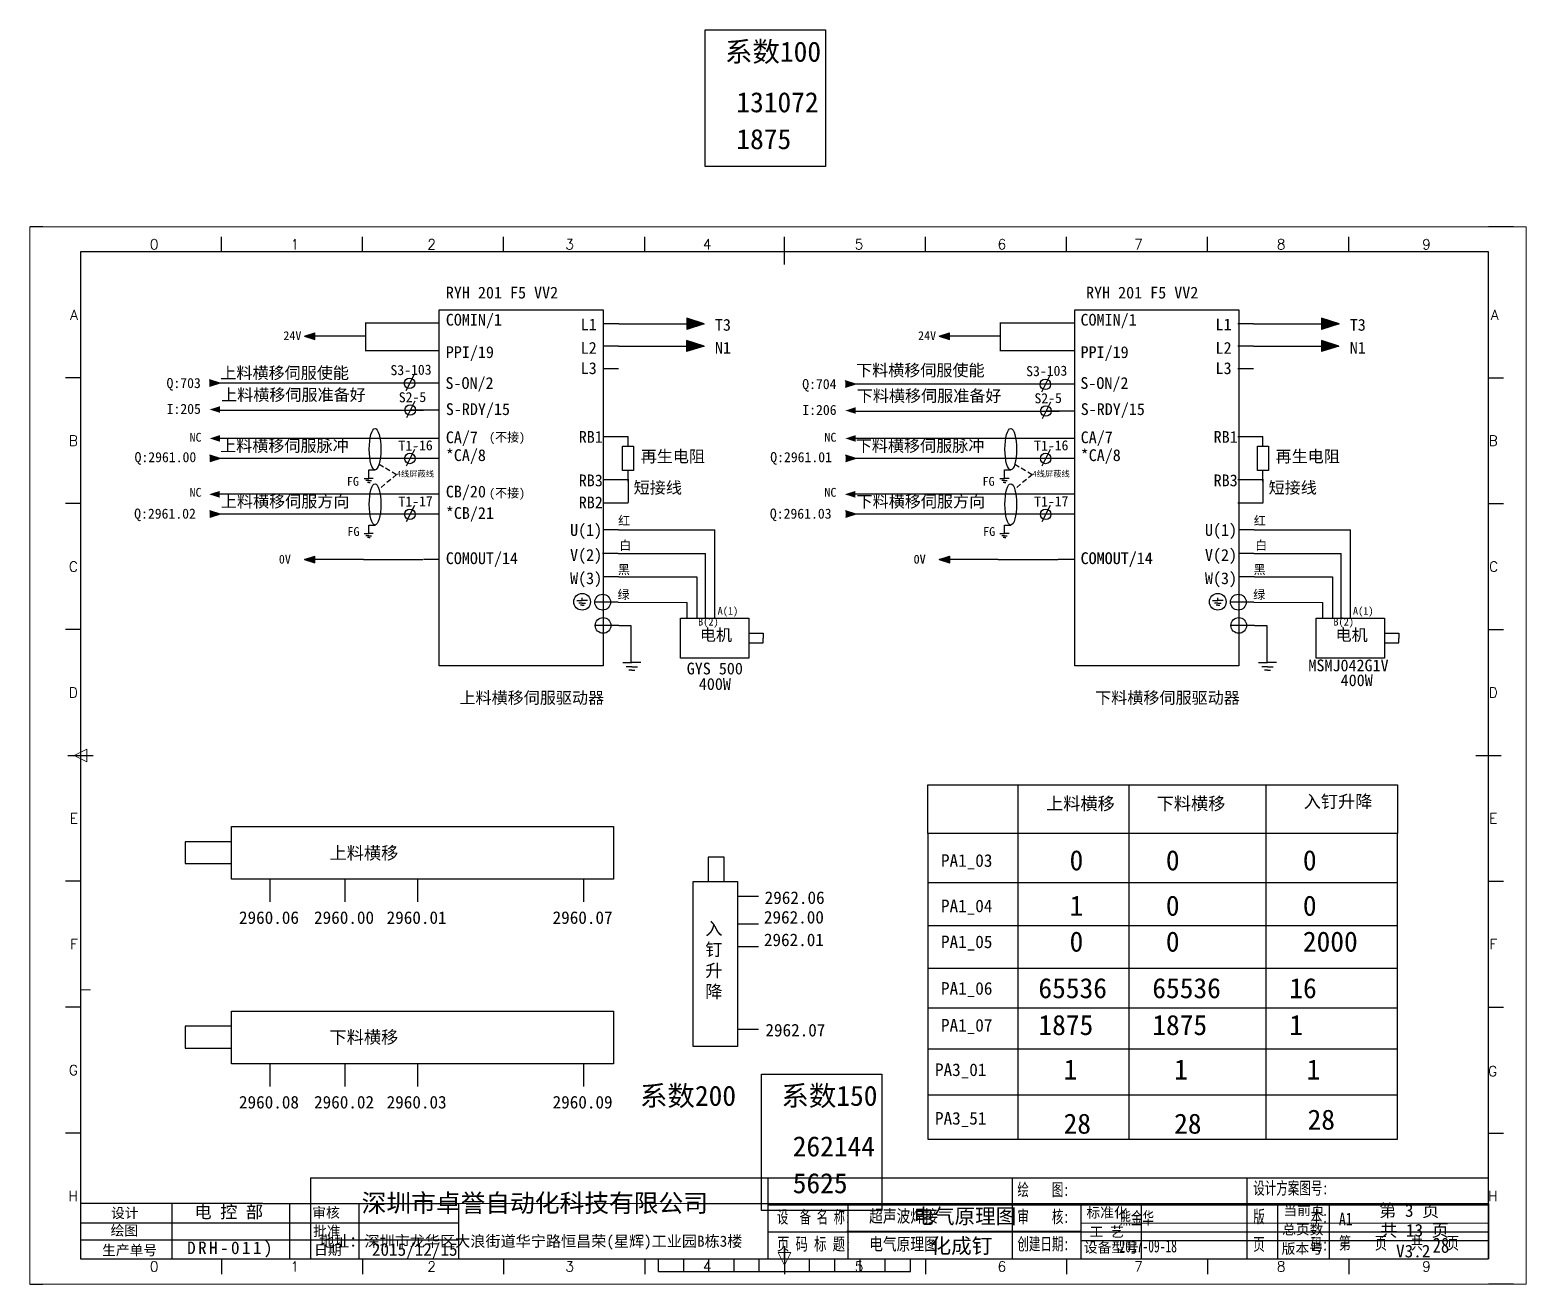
# Model space of a CAD drawing. Header units: millimetres. Extents: x 175 to 4940, y -2082 to 1907.
# Drawn here: x 3450 to 4044, y 788 to 1286 of the extents above; entities that cross this region are included whole.
import ezdxf
from ezdxf.enums import TextEntityAlignment as Align
from ezdxf.lldxf.tags import DXFTag

# ---------------------------------------------------------------- set-up
doc = ezdxf.new("R2010")
doc.units = ezdxf.units.MM
doc.linetypes.add('ACISOWELD', pattern=[3, 2, -1])
doc.layers.add('AE_BOR', color=1, linetype='Continuous')
doc.layers.add('SYMS', color=7, linetype='Continuous')
doc.styles.get("Standard").update_dxf_attribs({"font": ''})
doc.styles.add('Standard0.67', font='', dxfattribs={"width": 0.67})
doc.styles.add('Standard_0.8', font='', dxfattribs={"width": 0.8})
doc.styles.add('WD', font='romans.shx', dxfattribs={"width": 0.8, "bigfont": 'gbcbig.shx'})
doc.styles.add('宋', font='', dxfattribs={"width": 0.7})
doc.styles.add('工程字', font='')
doc.styles.get('Standard').set_extended_font_data('SimSun')
doc.styles.get('Standard0.67').set_extended_font_data('FangSong_GB2312')
doc.styles.get('Standard_0.8').set_extended_font_data('FangSong_GB2312')
doc.styles.get('宋').set_extended_font_data('SimSun')
doc.styles.get('工程字').set_extended_font_data('SimSun')
tags = doc.linetypes.add('HIDDEN2', pattern=[4.7625, 3.175, -1.5875]).pattern_tags.tags
tags[6:7] = [DXFTag(74, 4), DXFTag(75, 0), DXFTag(340, '0'), DXFTag(46, 1.0), DXFTag(50, 0.0), DXFTag(44, 0.0), DXFTag(45, 0.0)]
tags[4:5] = [DXFTag(74, 4), DXFTag(75, 0), DXFTag(340, '0'), DXFTag(46, 1.0), DXFTag(50, 0.0), DXFTag(44, 0.0), DXFTag(45, 0.0)]

# ---------------------------------------------------------------- blocks, each defined once
blk = doc.blocks.new('gb_a2_a')
for p, q in [((584, 410), (25, 410)), ((25, 410), (25, 10)), ((584, 10), (584, 410)), ((297.93, 31.45), (386.43, 31.45)), ((386.43, 31.45), (524, 31.45)), ((524, 31.45), (584, 31.45)), ((297.93, 20.72), (386.43, 20.72)), ((386.43, 20.72), (524, 20.72)), ((524, 20.72), (584, 20.72)), ((25, 10), (584, 10))]:
    blk.add_line(p, q)
at = {"lineweight": 9, "ltscale": 0.1}
for p, q in [((25, 116.86), (29, 116.86)), ((263.82, 10), (263.82, 10)), ((263.82, 10), (263.82, 10))]:
    blk.add_line(p, q, dxfattribs=at)
at = {"color": 0, "ltscale": 2}
for p, q in [((116.3, 42.17), (584, 42.17)), ((297.93, 42.17), (297.93, 10)), ((395.06, 10), (395.06, 42.17)), ((488.22, 10), (488.22, 42.17)), ((524, 10), (584, 10))]:
    blk.add_line(p, q, dxfattribs=at)
at = {"color": 0}
blk.add_line((116.3, 42.17), (116.3, 10), dxfattribs=at)
at = {"layer": 'AE_BOR', "lineweight": 30}
for p, q in [((10, 420), (4.93, 420)), ((594, 420), (584, 420)), ((4.93, 0), (10, 0)), ((594, 0), (584, 0))]:
    blk.add_line(p, q, dxfattribs=at)
at = {"layer": 'AE_BOR', "color": 1, "lineweight": 15}
for p, q in [((4.93, 420), (598.93, 420)), ((4.93, 0), (4.93, 420)), ((598.93, 420), (598.93, 0)), ((22.5, 210), (27.5, 212.5)), ((27.5, 207.5), (22.5, 210)), ((27.5, 212.5), (27.5, 207.5)), ((304.5, 7.5), (302, 12.5)), ((302, 12.5), (307, 12.5)), ((307, 12.5), (304.5, 7.5)), ((598.93, 0), (4.93, 0))]:
    blk.add_line(p, q, dxfattribs=at)
at = {"layer": 'AE_BOR'}
for p, q in [((81, 410), (81, 416)), ((137, 410), (137, 416)), ((193, 410), (193, 416)), ((249, 410), (249, 416)), ((304.5, 410), (304.5, 416)), ((360.5, 410), (360.5, 416)), ((416.5, 410), (416.5, 416)), ((472.5, 410), (472.5, 416)), ((528.5, 410), (528.5, 416)), ((25, 360), (19, 360)), ((584, 360), (590, 360)), ((25, 310), (19, 310)), ((584, 310), (590, 310)), ((25, 260), (19, 260)), ((584, 260), (590, 260)), ((25, 160), (19, 160)), ((584, 160), (590, 160)), ((25, 110), (19, 110)), ((584, 110), (590, 110)), ((25, 60), (19, 60)), ((584, 60), (590, 60)), ((81, 10), (81, 4)), ((137, 10), (137, 4)), ((193, 10), (193, 4)), ((249, 10), (249, 4)), ((304.5, 10), (304.5, 4)), ((360.5, 10), (360.5, 4)), ((416.5, 10), (416.5, 4)), ((472.5, 10), (472.5, 4)), ((528.5, 10), (528.5, 4))]:
    blk.add_line(p, q, dxfattribs=at)
at = {"layer": 'AE_BOR', "color": 2, "lineweight": 30}
for p, q in [((304.5, 405), (304.5, 415)), ((20, 210), (30, 210)), ((579, 210), (589, 210)), ((304.5, 10), (304.5, 15)), ((304.5, 15), (304.5, 5)), ((254.5, 5), (254.5, 10)), ((264.5, 5), (264.5, 10)), ((274.5, 5), (274.5, 10)), ((284.5, 5), (284.5, 10)), ((294.5, 5), (294.5, 10)), ((304.5, 10), (304.5, 5)), ((314.5, 5), (314.5, 10)), ((324.5, 5), (324.5, 10)), ((334.5, 5), (334.5, 10)), ((344.5, 5), (344.5, 10)), ((354.5, 5), (354.5, 10)), ((254.5, 5), (354.5, 5))]:
    blk.add_line(p, q, dxfattribs=at)
at = {"attachment_point": 7}
for s, insert, char_height, width in [('{\\fSimSun|b0|i0|c134|p2;深圳市卓誉自动化科技有限公司}', (136.64, 27.82), 7.2, 161.3553), ('{\\fSimSun|b0|i0|c134|p2;地址：深圳市龙华区大浪街道华宁路恒昌荣(星辉)工业园B栋3楼}', (119.76, 13.67), 4.4, 175.4193)]:
    blk.add_mtext(s, dxfattribs=dict(at, insert=insert, char_height=char_height, width=width))
at = {"color": 0, "ltscale": 2, "attachment_point": 1}
for s, insert, char_height, width, style in [('{\\fSimSun|b0|i0|c134|p2;绘    图:}', (396.97, 40.01), 5, 24.0624, 'Standard0.67'), ('{\\fSimSun|b0|i0|c134|p2;设计方案图号:}', (490.63, 40.63), 5, 30.3288, 'Standard0.67'), ('{\\f@SimSun|b0|i0|c134|p2; }', (525.11, 39.75), 5, 67.8155, 'Standard_0.8'), ('{\\fSimSun|b0|i0|c134|p2;\\W0.66;设  备 名 称:}', (301.54, 29.18), 5, 30.2468, 'Standard0.67'), ('{\\fSimSun|b0|i0|c134|p2;超声波焊接}', (338.11, 29.51), 5, 67.8155, 'Standard_0.8'), ('{\\fSimSun|b0|i0|c134|p2;审    核:}', (396.97, 29.29), 5, 24.0624, 'Standard0.67'), ('{\\fSimSun|b0|i0|c134|p2;版        本:}', (490.63, 29.29), 5, 33.6996, 'Standard0.67'), ('{\\fSimSun|b0|i0|c134|p2;熊金华}', (437.52, 28.71), 5, 24.0624, 'Standard0.67'), ('{\\fSimSun|b0|i0|c134|p2;A1}', (524.63, 28.4), 5, 11.9435, 'Standard_0.8'), ('{\\fSimSun|b0|i0|c134|p2;\\W0.72;页 码 标 题:}', (301.54, 18.44), 5, 30.2468, 'Standard0.67'), ('{\\fSimSun|b0|i0|c134|p2;电气原理图}', (338.11, 18.41), 5, 67.8155, 'Standard_0.8'), ('{\\fSimSun|b0|i0|c134|p2;创建日期:}', (396.97, 18.47), 5, 24.0624, 'Standard0.67'), ('{\\fSimSun|b0|i0|c134|p2;页        码:}', (490.63, 18.31), 5, 31.4516, 'Standard0.67'), ('第    页    共    页', (524.62, 18.8), 5, 67.8155, '宋'), ('{\\fSimSun|b0|i0|c134|p2;28}', (561.87, 18.43), 6, 21.5851, 'Standard_0.8'), ('{\\fSimSun|b0|i0|c134|p2;2017-09-18}', (437.52, 17.59), 5, 24.0624, 'Standard0.67')]:
    blk.add_mtext(s, dxfattribs=dict(at, insert=insert, char_height=char_height, width=width, style=style))
at = {"layer": 'AE_BOR', "style": 'WD'}
for s, p in [('0', (54.27, 411)), ('1', (110.12, 411)), ('2', (164.42, 411)), ('3', (219.22, 411)), ('4', (273.82, 411)), ('5', (334.12, 411)), ('6', (390.81, 411)), ('7', (445.01, 411)), ('8', (501.67, 411)), ('9', (559.4, 411)), ('0', (54.27, 5)), ('1', (110.12, 5)), ('2', (164.42, 5)), ('3', (219.22, 5)), ('4', (273.82, 5)), ('5', (334.12, 5)), ('6', (390.81, 5)), ('7', (445.01, 5)), ('8', (501.67, 5)), ('9', (559.4, 5))]:
    blk.add_text(s, height=4, dxfattribs=at).set_placement(p, align=Align.CENTER)
for s, p in [('A', (24, 385)), ('A', (588.05, 385)), ('B', (24, 335)), ('B', (587.67, 335)), ('C', (24, 285)), ('C', (587.86, 285)), ('D', (24, 235)), ('D', (587.67, 235)), ('E', (24, 185)), ('E', (587.48, 185)), ('F', (24, 135)), ('F', (587.48, 135)), ('F', (587.48, 135)), ('G', (24, 85)), ('G', (587.48, 84.56)), ('H', (24, 35)), ('H', (587.67, 35))]:
    blk.add_text(s, height=4, dxfattribs=at).set_placement(p, align=Align.MIDDLE_RIGHT)
blk = doc.blocks.new('节点')
at = {"color": 1}
blk.add_line((5159.2, 79.1), (5149.7, 60.2), dxfattribs=at)
blk.add_circle((5154.1, 68.9), 5.98, dxfattribs=at)

msp = doc.modelspace()

# ---------------------------------------------------------------- hatches: boundary and pattern name
for points in [[(3718.14, 1169.606), (3711.242, 1171.817), (3711.242, 1167.395)], [(3970.193, 1169.606), (3963.295, 1171.817), (3963.295, 1167.395)], [(3559.454, 1164.635), (3563.593, 1165.961), (3563.593, 1163.309)], [(3811.442, 1164.635), (3815.581, 1165.961), (3815.581, 1163.309)], [(3718.082, 1160.752), (3711.184, 1162.963), (3711.184, 1158.542)], [(3970.135, 1160.752), (3963.237, 1162.963), (3963.237, 1158.542)], [(3525.887, 1145.967), (3521.748, 1144.64), (3521.748, 1147.293)], [(3778.266, 1145.562), (3774.127, 1144.236), (3774.127, 1146.888)], [(3521.803, 1135.558), (3525.942, 1136.885), (3525.942, 1134.232)], [(3774.182, 1135.154), (3778.321, 1136.48), (3778.321, 1133.827)], [(3521.803, 1124.066), (3525.942, 1125.393), (3525.942, 1122.74)], [(3774.182, 1124.066), (3778.321, 1125.393), (3778.321, 1122.74)], [(3526.02, 1116.119), (3521.881, 1114.793), (3521.881, 1117.446)], [(3778.399, 1116.119), (3774.26, 1114.793), (3774.26, 1117.446)], [(3521.603, 1101.877), (3525.742, 1103.203), (3525.742, 1100.55)], [(3773.982, 1101.877), (3778.121, 1103.203), (3778.121, 1100.55)], [(3526.02, 1093.93), (3521.881, 1092.603), (3521.881, 1095.256)], [(3778.399, 1093.93), (3774.26, 1092.603), (3774.26, 1095.256)], [(3559.454, 1075.928), (3563.593, 1077.254), (3563.593, 1074.602)], [(3811.449, 1075.928), (3815.588, 1077.254), (3815.588, 1074.602)], [(3811.507, 1075.928), (3815.646, 1077.254), (3815.646, 1074.602)]]:
    msp.add_hatch(color=256).paths.add_polyline_path(points)

# ---------------------------------------------------------------- linework, layer by layer
for p, q in [((3718.14, 1169.606), (3711.242, 1171.817)), ((3711.242, 1171.817), (3711.242, 1167.395)), ((3970.193, 1169.606), (3963.295, 1171.817)), ((3963.295, 1171.817), (3963.295, 1167.395)), ((3559.454, 1164.635), (3563.593, 1165.961)), ((3559.454, 1164.635), (3563.593, 1163.309)), ((3563.593, 1163.309), (3563.593, 1165.961)), ((3606.679, 1169.889), (3583.606, 1169.889)), ((3612.889, 1169.889), (3606.679, 1169.889)), ((3684.214, 1169.606), (3678.004, 1169.606)), ((3684.214, 1169.606), (3678.004, 1169.606)), ((3684.214, 1169.606), (3678.004, 1169.606)), ((3684.214, 1169.606), (3678.004, 1169.606)), ((3684.214, 1169.606), (3678.004, 1169.606)), ((3684.214, 1169.606), (3678.004, 1169.606)), ((3684.214, 1169.606), (3678.004, 1169.606)), ((3684.214, 1169.606), (3678.004, 1169.606)), ((3684.214, 1169.606), (3678.004, 1169.606)), ((3684.214, 1169.606), (3678.004, 1169.606)), ((3684.214, 1169.606), (3718.14, 1169.606)), ((3718.14, 1169.606), (3711.242, 1167.395)), ((3811.442, 1164.635), (3815.581, 1165.961)), ((3811.442, 1164.635), (3815.581, 1163.309)), ((3815.581, 1163.309), (3815.581, 1165.961)), ((3858.667, 1169.889), (3835.594, 1169.889)), ((3864.877, 1169.889), (3858.667, 1169.889)), ((3936.267, 1169.606), (3930.057, 1169.606)), ((3936.267, 1169.606), (3930.057, 1169.606)), ((3936.267, 1169.606), (3930.057, 1169.606)), ((3936.267, 1169.606), (3930.057, 1169.606)), ((3936.267, 1169.606), (3930.057, 1169.606)), ((3936.267, 1169.606), (3930.057, 1169.606)), ((3936.267, 1169.606), (3930.057, 1169.606)), ((3936.267, 1169.606), (3930.057, 1169.606)), ((3936.267, 1169.606), (3930.057, 1169.606)), ((3936.267, 1169.606), (3930.057, 1169.606)), ((3936.267, 1169.606), (3970.193, 1169.606)), ((3970.193, 1169.606), (3963.295, 1167.395)), ((3606.679, 1158.807), (3583.606, 1158.807)), ((3612.889, 1158.807), (3606.679, 1158.807)), ((3612.889, 1158.807), (3606.679, 1158.807)), ((3612.889, 1158.807), (3606.679, 1158.807)), ((3612.889, 1158.807), (3606.679, 1158.807)), ((3612.889, 1158.807), (3606.679, 1158.807)), ((3612.889, 1158.807), (3606.679, 1158.807)), ((3612.889, 1158.807), (3606.679, 1158.807)), ((3612.889, 1158.807), (3606.679, 1158.807)), ((3612.889, 1158.807), (3606.679, 1158.807)), ((3612.889, 1158.807), (3606.679, 1158.807)), ((3684.163, 1160.727), (3677.953, 1160.727)), ((3684.156, 1160.752), (3718.082, 1160.752)), ((3718.082, 1160.752), (3711.184, 1162.963)), ((3711.184, 1162.963), (3711.184, 1158.542)), ((3718.082, 1160.752), (3711.184, 1158.542)), ((3858.667, 1158.807), (3835.594, 1158.807)), ((3864.877, 1158.807), (3858.667, 1158.807)), ((3864.877, 1158.807), (3858.667, 1158.807)), ((3864.877, 1158.807), (3858.667, 1158.807)), ((3864.877, 1158.807), (3858.667, 1158.807)), ((3864.877, 1158.807), (3858.667, 1158.807)), ((3864.877, 1158.807), (3858.667, 1158.807)), ((3864.877, 1158.807), (3858.667, 1158.807)), ((3864.877, 1158.807), (3858.667, 1158.807)), ((3864.877, 1158.807), (3858.667, 1158.807)), ((3864.877, 1158.807), (3858.667, 1158.807)), ((3936.216, 1160.727), (3930.006, 1160.727)), ((3936.209, 1160.752), (3970.135, 1160.752)), ((3970.135, 1160.752), (3963.237, 1162.963)), ((3963.237, 1162.963), (3963.237, 1158.542)), ((3970.135, 1160.752), (3963.237, 1158.542)), ((3525.887, 1145.967), (3521.748, 1147.293)), ((3684.156, 1151.75), (3677.946, 1151.75)), ((3778.266, 1145.562), (3774.127, 1146.888)), ((3936.209, 1151.75), (3929.999, 1151.75)), ((3525.887, 1145.967), (3521.748, 1144.64)), ((3531.726, 1145.967), (3525.887, 1145.967)), ((3601.187, 1145.967), (3531.726, 1145.967)), ((3612.889, 1145.967), (3601.187, 1145.967)), ((3606.546, 1145.967), (3601.187, 1145.967)), ((3778.266, 1145.562), (3774.127, 1144.236)), ((3784.105, 1145.562), (3778.266, 1145.562)), ((3853.566, 1145.562), (3784.105, 1145.562)), ((3865.268, 1145.562), (3853.566, 1145.562)), ((3858.925, 1145.562), (3853.566, 1145.562)), ((3525.986, 1135.361), (3606.679, 1135.361)), ((3606.807, 1135.361), (3601.448, 1135.361)), ((3612.888, 1135.361), (3606.679, 1135.361)), ((3778.365, 1134.956), (3859.058, 1134.956)), ((3859.186, 1134.956), (3853.827, 1134.956)), ((3865.267, 1134.956), (3859.058, 1134.956)), ((3565.541, 1124.066), (3525.942, 1124.066)), ((3606.679, 1124.066), (3565.541, 1124.066)), ((3612.825, 1124.066), (3606.615, 1124.066)), ((3817.92, 1124.066), (3778.321, 1124.066)), ((3859.058, 1124.066), (3817.92, 1124.066)), ((3865.204, 1124.066), (3858.994, 1124.066)), ((3526.02, 1116.119), (3521.881, 1117.446)), ((3778.399, 1116.119), (3774.26, 1117.446)), ((3526.02, 1116.119), (3521.881, 1114.793)), ((3531.859, 1116.119), (3526.02, 1116.119)), ((3601.321, 1116.119), (3531.859, 1116.119)), ((3606.679, 1116.119), (3599.812, 1116.119)), ((3606.679, 1116.119), (3601.321, 1116.119)), ((3612.889, 1116.119), (3606.679, 1116.119)), ((3778.399, 1116.119), (3774.26, 1114.793)), ((3784.238, 1116.119), (3778.399, 1116.119)), ((3853.7, 1116.119), (3784.238, 1116.119)), ((3859.058, 1116.119), (3852.191, 1116.119)), ((3859.058, 1116.119), (3853.7, 1116.119)), ((3865.268, 1116.119), (3859.058, 1116.119)), ((3583.21, 1108.162), (3584.999, 1108.175)), ((3584.999, 1107.304), (3583.875, 1107.304)), ((3585.019, 1106.611), (3584.446, 1106.611)), ((3586.787, 1108.162), (3584.999, 1108.175)), ((3584.999, 1107.304), (3586.123, 1107.304)), ((3585.019, 1106.611), (3585.592, 1106.611)), ((3687.909, 1107.891), (3687.909, 1098.633)), ((3835.589, 1108.162), (3837.378, 1108.175)), ((3837.378, 1107.304), (3836.254, 1107.304)), ((3837.398, 1106.611), (3836.825, 1106.611)), ((3839.166, 1108.162), (3837.378, 1108.175)), ((3837.378, 1107.304), (3838.502, 1107.304)), ((3837.398, 1106.611), (3837.971, 1106.611)), ((3939.962, 1107.891), (3939.962, 1098.633)), ((3565.342, 1101.877), (3525.742, 1101.877)), ((3606.48, 1101.877), (3565.342, 1101.877)), ((3612.69, 1101.877), (3606.48, 1101.877)), ((3817.721, 1101.877), (3778.121, 1101.877)), ((3858.859, 1101.877), (3817.721, 1101.877)), ((3865.069, 1101.877), (3858.859, 1101.877)), ((3526.02, 1093.93), (3521.881, 1095.256)), ((3526.02, 1093.93), (3521.881, 1092.603)), ((3531.859, 1093.93), (3526.02, 1093.93)), ((3601.321, 1093.93), (3531.859, 1093.93)), ((3606.679, 1093.93), (3601.321, 1093.93)), ((3606.679, 1093.93), (3601.321, 1093.93)), ((3612.889, 1093.93), (3606.679, 1093.93)), ((3778.399, 1093.93), (3774.26, 1095.256)), ((3778.399, 1093.93), (3774.26, 1092.603)), ((3784.238, 1093.93), (3778.399, 1093.93)), ((3853.7, 1093.93), (3784.238, 1093.93)), ((3859.058, 1093.93), (3853.7, 1093.93)), ((3859.058, 1093.93), (3853.7, 1093.93)), ((3865.268, 1093.93), (3859.058, 1093.93)), ((3684.156, 1087.785), (3677.946, 1087.785)), ((3684.156, 1087.785), (3722.312, 1087.785)), ((3722.312, 1052.656), (3722.312, 1087.785)), ((3936.535, 1087.785), (3930.325, 1087.785)), ((3936.535, 1087.785), (3974.691, 1087.785)), ((3974.691, 1052.656), (3974.691, 1087.785)), ((3583.21, 1086.265), (3584.999, 1086.279)), ((3584.999, 1085.408), (3583.875, 1085.408)), ((3585.019, 1084.714), (3584.446, 1084.714)), ((3586.787, 1086.265), (3584.999, 1086.279)), ((3584.999, 1085.408), (3586.123, 1085.408)), ((3585.019, 1084.714), (3585.592, 1084.714)), ((3835.589, 1086.265), (3837.378, 1086.279)), ((3837.378, 1085.408), (3836.254, 1085.408)), ((3837.398, 1084.714), (3836.825, 1084.714)), ((3839.166, 1086.265), (3837.378, 1086.279)), ((3837.378, 1085.408), (3838.502, 1085.408)), ((3837.398, 1084.714), (3837.971, 1084.714)), ((3559.454, 1075.928), (3563.593, 1077.254)), ((3582.859, 1075.928), (3559.454, 1075.928)), ((3559.454, 1075.928), (3563.593, 1074.602)), ((3563.593, 1074.602), (3563.593, 1077.254)), ((3582.859, 1075.928), (3606.48, 1075.928)), ((3612.889, 1075.928), (3606.679, 1075.928)), ((3684.052, 1078.416), (3677.842, 1078.416)), ((3684.052, 1078.416), (3718.694, 1078.416)), ((3718.694, 1052.659), (3718.694, 1078.416)), ((3811.449, 1075.928), (3815.588, 1077.254)), ((3834.853, 1075.928), (3811.449, 1075.928)), ((3811.449, 1075.928), (3815.588, 1074.602)), ((3811.507, 1075.928), (3815.646, 1077.254)), ((3834.912, 1075.928), (3811.507, 1075.928)), ((3811.507, 1075.928), (3815.646, 1074.602)), ((3815.588, 1074.602), (3815.588, 1077.254)), ((3815.646, 1074.602), (3815.646, 1077.254)), ((3834.853, 1075.928), (3858.475, 1075.928)), ((3834.912, 1075.928), (3858.533, 1075.928)), ((3864.884, 1075.928), (3858.674, 1075.928)), ((3864.942, 1075.928), (3858.732, 1075.928)), ((3936.431, 1078.416), (3930.221, 1078.416)), ((3936.431, 1078.416), (3971.073, 1078.416)), ((3971.073, 1052.659), (3971.073, 1078.416)), ((3684.214, 1069.158), (3678.004, 1069.158)), ((3684.214, 1069.158), (3715.189, 1069.158)), ((3715.189, 1069.158), (3715.189, 1052.659)), ((3936.593, 1069.158), (3930.383, 1069.158)), ((3936.593, 1069.158), (3967.568, 1069.158)), ((3967.568, 1069.158), (3967.568, 1052.659)), ((3667.575, 1059.685), (3669.722, 1059.701)), ((3669.722, 1058.656), (3668.373, 1058.656)), ((3669.746, 1057.824), (3669.058, 1057.824)), ((3669.722, 1059.701), (3669.722, 1060.806)), ((3671.868, 1059.685), (3669.722, 1059.701)), ((3669.722, 1058.656), (3671.071, 1058.656)), ((3669.746, 1057.824), (3670.434, 1057.824)), ((3678.004, 1059.035), (3674.726, 1059.035)), ((3684.052, 1059.035), (3677.842, 1059.035)), ((3684.052, 1059.035), (3711.378, 1058.932)), ((3711.378, 1052.731), (3711.378, 1058.932)), ((3919.954, 1059.685), (3922.101, 1059.701)), ((3922.101, 1058.656), (3920.752, 1058.656)), ((3922.125, 1057.824), (3921.437, 1057.824)), ((3922.101, 1059.701), (3922.101, 1060.806)), ((3924.247, 1059.685), (3922.101, 1059.701)), ((3922.101, 1058.656), (3923.45, 1058.656)), ((3922.125, 1057.824), (3922.813, 1057.824)), ((3930.383, 1059.035), (3927.105, 1059.035)), ((3936.431, 1059.035), (3930.221, 1059.035)), ((3936.431, 1059.035), (3963.757, 1058.932)), ((3963.757, 1052.731), (3963.757, 1058.932)), ((3678.004, 1049.776), (3674.888, 1049.776)), ((3684.214, 1049.776), (3678.004, 1049.776)), ((3684.214, 1049.776), (3689.09, 1049.776)), ((3689.09, 1049.776), (3689.09, 1035.115)), ((3735.901, 1046.663), (3741.516, 1046.663)), ((3741.516, 1046.663), (3741.516, 1044.747)), ((3930.383, 1049.776), (3927.267, 1049.776)), ((3936.593, 1049.776), (3930.383, 1049.776)), ((3936.593, 1049.776), (3941.469, 1049.776)), ((3941.469, 1049.776), (3941.469, 1035.115)), ((3988.28, 1046.663), (3993.895, 1046.663)), ((3993.895, 1046.663), (3993.895, 1044.747)), ((3735.901, 1042.831), (3741.516, 1042.831)), ((3741.516, 1042.831), (3741.516, 1044.747)), ((3988.28, 1042.831), (3993.895, 1042.831)), ((3993.895, 1042.831), (3993.895, 1044.747)), ((3685.791, 1035.088), (3689.368, 1035.115)), ((3692.945, 1035.088), (3689.368, 1035.115)), ((3938.17, 1035.088), (3941.747, 1035.115)), ((3945.324, 1035.088), (3941.747, 1035.115)), ((3689.368, 1033.372), (3687.12, 1033.372)), ((3689.408, 1031.986), (3688.262, 1031.986)), ((3689.368, 1033.372), (3691.616, 1033.372)), ((3689.408, 1031.986), (3690.555, 1031.986)), ((3941.747, 1033.372), (3939.499, 1033.372)), ((3941.787, 1031.986), (3940.641, 1031.986)), ((3941.747, 1033.372), (3943.995, 1033.372)), ((3941.787, 1031.986), (3942.934, 1031.986)), ((3542.952, 820.171), (3470.521, 820.171)), ((3470.521, 820.171), (3470.521, 798.174)), ((3506.794, 820.171), (3506.794, 798.174)), ((3542.952, 820.171), (3620.563, 820.171)), ((3553.556, 820.171), (3553.556, 798.174)), ((3581.002, 820.171), (3581.002, 798.171)), ((3620.563, 820.171), (3620.563, 798.174)), ((3712.054, 820.171), (3831.954, 820.171)), ((3775.119, 820.171), (3775.119, 798.174)), ((3831.954, 820.171), (3969.525, 820.171)), ((3867.748, 820.171), (3867.748, 798.174)), ((3969.525, 820.171), (4029.521, 820.171)), ((3831.954, 809.171), (3867.717, 809.171)), ((3470.521, 798.174), (4029.521, 798.174))]:
    msp.add_line(p, q)
at = {"lineweight": -3, "ltscale": 0.5}
for p, q in [((3583.606, 1164.681), (3563.691, 1164.681)), ((3583.625, 1170.056), (3583.625, 1158.708)), ((3835.594, 1164.681), (3815.678, 1164.681)), ((3835.613, 1170.056), (3835.613, 1158.708)), ((3677.983, 1124.891), (3687.914, 1124.891)), ((3687.909, 1121), (3687.909, 1124.891)), ((3930.036, 1124.891), (3939.967, 1124.891)), ((3939.962, 1121), (3939.962, 1124.891)), ((3687.909, 1106.945), (3687.909, 1111.212)), ((3939.962, 1106.945), (3939.962, 1111.212)), ((3677.983, 1107.824), (3687.983, 1107.824)), ((3930.036, 1107.824), (3940.036, 1107.824)), ((3677.983, 1098.537), (3687.983, 1098.537)), ((3930.036, 1098.537), (3940.036, 1098.537)), ((3806.889, 967.202), (3806.889, 986.537)), ((3806.889, 986.537), (3993.394, 986.537)), ((3842.673, 986.537), (3842.673, 845.712)), ((3886.774, 986.537), (3886.774, 845.712)), ((3941.152, 986.537), (3941.152, 845.712)), ((3993.394, 986.537), (3993.394, 967.202)), ((3806.889, 967.202), (3806.889, 845.712)), ((3993.394, 967.202), (3806.889, 967.202)), ((3993.394, 845.712), (3993.394, 967.202)), ((3545.731, 948.999), (3545.731, 940.028)), ((3575.54, 948.999), (3575.54, 940.028)), ((3604.351, 948.999), (3604.351, 940.028)), ((3670.247, 948.999), (3670.247, 940.028)), ((3806.889, 947.638), (3993.394, 947.638)), ((3731.37, 942.315), (3739.724, 942.315)), ((3731.37, 931.256), (3739.724, 931.256)), ((3806.889, 930.615), (3993.394, 930.615)), ((3731.37, 922.284), (3739.724, 922.284)), ((3806.889, 913.725), (3993.394, 913.725)), ((3806.889, 897.936), (3993.394, 897.936)), ((3731.37, 889.384), (3739.724, 889.384)), ((3806.889, 881.605), (3993.394, 881.605)), ((3545.731, 875.685), (3545.731, 866.714)), ((3575.54, 875.685), (3575.54, 866.714)), ((3604.351, 875.685), (3604.351, 866.714)), ((3670.247, 875.685), (3670.247, 866.714)), ((3806.889, 863.374), (3993.394, 863.374)), ((3806.889, 845.712), (3993.394, 845.712))]:
    msp.add_line(p, q, dxfattribs=at)
at = {"lineweight": -3}
for p, q in [((3584.999, 1108.175), (3584.999, 1111.565)), ((3584.999, 1111.565), (3587.478, 1111.565)), ((3837.378, 1108.175), (3837.378, 1111.565)), ((3837.378, 1111.565), (3839.857, 1111.565)), ((3584.999, 1086.279), (3584.999, 1089.669)), ((3584.999, 1089.669), (3587.478, 1089.669)), ((3837.378, 1086.279), (3837.378, 1089.669)), ((3837.378, 1089.669), (3839.857, 1089.669))]:
    msp.add_line(p, q, dxfattribs=at)
at = {"linetype": 'ACISOWELD'}
for p, q in [((3589.103, 1113.88), (3596.054, 1109.689)), ((3841.482, 1113.88), (3848.433, 1109.689)), ((3596.054, 1109.689), (3589.023, 1103.983)), ((3848.433, 1109.689), (3841.402, 1103.983))]:
    msp.add_line(p, q, dxfattribs=at)
at = {"lineweight": 9, "ltscale": 0.1}
for p, q in [((3620.563, 820.171), (3712.054, 820.171)), ((3774.751, 809.171), (3831.954, 809.171))]:
    msp.add_line(p, q, dxfattribs=at)
at = {"color": 0, "ltscale": 2}
for p, q in [((3891.636, 820.171), (3891.636, 798.174)), ((3966.218, 820.171), (3966.218, 798.174)), ((3470.521, 812.487), (3620.563, 812.548)), ((3867.83, 812.416), (4029.521, 812.479)), ((3470.521, 805.79), (3620.563, 805.79)), ((3867.717, 805.451), (4029.521, 805.451))]:
    msp.add_line(p, q, dxfattribs=at)
at = {"color": 0}
for p, q in [((3945.804, 820.171), (3945.804, 798.174)), ((4029.521, 820.171), (4029.521, 798.174))]:
    msp.add_line(p, q, dxfattribs=at)
at = {"lineweight": -3, "ltscale": 0.5}
for points in [[(3718.512, 1286.338), (3766.301, 1286.338), (3766.301, 1232.111), (3718.512, 1232.111)], [(3685.756, 1121.012), (3690.099, 1121.012), (3690.099, 1111.315), (3685.756, 1111.315)], [(3937.809, 1121.012), (3942.152, 1121.012), (3942.152, 1111.315), (3937.809, 1111.315)], [(3530.432, 969.901), (3682.148, 969.901), (3682.148, 948.999), (3530.432, 948.999)], [(3530.432, 963.879), (3512.15, 963.879), (3512.15, 955.23), (3530.432, 955.23)], [(3719.677, 948.1), (3726.146, 948.1), (3726.146, 957.773), (3719.677, 957.773)], [(3713.713, 948.1), (3731.37, 948.1), (3731.37, 882.503), (3713.713, 882.503)], [(3530.432, 896.587), (3682.148, 896.587), (3682.148, 875.685), (3530.432, 875.685)], [(3530.432, 890.565), (3512.15, 890.565), (3512.15, 881.916), (3530.432, 881.916)], [(3740.899, 871.616), (3788.688, 871.616), (3788.688, 817.39), (3740.899, 817.39)]]:
    msp.add_lwpolyline(points, close=True, dxfattribs=at)
for points in [[(3612.889, 1175.108), (3678.004, 1175.108), (3678.004, 1033.754), (3612.889, 1033.733)], [(3865.268, 1175.108), (3930.383, 1175.108), (3930.383, 1033.754), (3865.268, 1033.733)], [(3708.722, 1052.656), (3735.901, 1052.656), (3735.901, 1036.838), (3708.722, 1036.838)], [(3961.101, 1052.656), (3988.28, 1052.656), (3988.28, 1036.838), (3961.101, 1036.838)]]:
    msp.add_lwpolyline(points, close=True)
for centre, radius in [((3669.672, 1059.2), 3.325), ((3677.842, 1059.035), 3.116), ((3922.051, 1059.2), 3.325), ((3930.221, 1059.035), 3.116), ((3678.004, 1049.776), 3.116), ((3930.383, 1049.776), 3.116)]:
    msp.add_circle(centre, radius)
at = {"linetype": 'HIDDEN2'}
for centre in [(3587.478, 1119.777), (3839.857, 1119.777), (3587.478, 1097.88), (3839.857, 1097.88)]:
    msp.add_ellipse(centre, major_axis=(0, -8.211), ratio=0.2823603, dxfattribs=at)

# ---------------------------------------------------------------- block references
msp.add_blockref('gb_a2_a', (3445.521, 788.174))
at = {"xscale": 0.3499999999999091, "yscale": 0.3499999999999091, "zscale": 0.3499999999999091}
for p in [(1797.254, 1121.846), (1797.254, 1121.846), (1797.254, 1121.846), (2049.633, 1121.442), (2049.633, 1121.442), (2049.633, 1121.442), (1797.515, 1111.24), (1797.515, 1111.24), (1797.515, 1111.24), (2049.894, 1110.835), (2049.894, 1110.835), (2049.894, 1110.835), (1797.388, 1091.999), (1797.388, 1091.999), (1797.388, 1091.999), (2049.767, 1091.999), (2049.767, 1091.999), (2049.767, 1091.999), (1797.388, 1069.809), (1797.388, 1069.809), (1797.388, 1069.809), (2049.767, 1069.809), (2049.767, 1069.809), (2049.767, 1069.809)]:
    msp.add_blockref('节点', p, dxfattribs=at)

# ---------------------------------------------------------------- texts
at = {"attachment_point": 1}
for s, width, insert, char_height in [('系数100', 57.21407, (3726.399, 1281.699), 8), ('131072', 81.01183, (3730.927, 1261.613), 8), ('1875', 27.34534, (3730.927, 1246.977), 8), ('上料横移', 36.063, (3853.879, 981.537), 5), ('下料横移', 34.01178, (3897.771, 981.537), 5), ('入钉升降', 27.34534, (3956.161, 982.367), 5), ('上料横移', 42.38117, (3569.412, 961.914), 5), ('PA1_03', 27.34534, (3812.17, 958.917), 5), ('0', 27.34534, (3863.218, 960.523), 8), ('0', 27.34534, (3901.447, 960.523), 8), ('0', 27.34534, (3955.85, 960.523), 8), ('2962.06', 27.34534, (3742.155, 944.165), 5), ('PA1_04', 27.34534, (3812.17, 940.887), 5), ('1', 27.34534, (3863.218, 942.493), 8), ('0', 27.34534, (3901.447, 942.493), 8), ('0', 27.34534, (3955.85, 942.493), 8), ('2960.06', 27.34534, (3533.457, 936.244), 5), ('2960.00', 27.34534, (3563.266, 936.244), 5), ('2960.01', 27.34534, (3592.077, 936.244), 5), ('2960.07', 27.34534, (3657.972, 936.244), 5), ('2962.00', 27.34534, (3741.869, 936.388), 5), ('入钉升降', 9.79081, (3718.586, 931.884), 5), ('2962.01', 27.34534, (3741.869, 927.416), 5), ('0', 27.34534, (3863.218, 928.225), 8), ('0', 27.34534, (3901.447, 928.225), 8), ('2000', 27.34534, (3955.85, 928.225), 8), ('PA1_05', 27.34534, (3812.17, 926.619), 5), ('65536', 81.01183, (3850.852, 909.73), 8), ('65536', 81.01183, (3896.065, 909.73), 8), ('16', 81.01183, (3950.468, 909.73), 8), ('PA1_06', 27.34534, (3812.17, 908.124), 5), ('2962.07', 27.34534, (3742.455, 891.542), 5), ('PA1_07', 27.34534, (3812.17, 893.488), 5), ('1875', 27.34534, (3850.852, 895.094), 8), ('1875', 27.34534, (3896.065, 895.094), 8), ('1', 27.34534, (3950.468, 895.094), 8), ('下料横移', 41.92853, (3569.412, 888.744), 5), ('PA3_01', 27.34534, (3809.786, 875.819), 5), ('1', 27.34534, (3860.833, 877.425), 8), ('1', 27.34534, (3904.725, 877.425), 8), ('1', 27.34534, (3957.301, 877.425), 8), ('系数200', 57.21407, (3692.646, 866.977), 8), ('系数150', 57.21407, (3748.786, 866.977), 8), ('2960.08', 27.34534, (3533.457, 862.93), 5), ('2960.02', 27.34534, (3563.266, 862.93), 5), ('2960.03', 27.34534, (3592.077, 862.93), 5), ('2960.09', 27.34534, (3657.972, 862.93), 5), ('PA3_51', 27.34534, (3809.786, 856.521), 5), ('28', 27.34534, (3860.833, 855.906), 8), ('28', 27.34534, (3904.725, 855.906), 8), ('28', 27.34534, (3957.703, 857.512), 8), ('262144', 81.01183, (3753.314, 846.891), 8), ('5625', 27.34534, (3753.314, 832.256), 8)]:
    msp.add_mtext_dynamic_manual_height_columns(s, width=width, gutter_width=12.5, heights=[0], dxfattribs=dict(at, insert=insert, char_height=char_height))
for s, insert, char_height, width in [('RYH 201 F5 VV2', (3615.585, 1184.337), 4.68, 66.78988), ('RYH 201 F5 VV2', (3869.755, 1184.337), 4.68, 66.78988), ('COMIN/1', (3615.575, 1173.56), 4.68, 9.28123), ('{\\fSimSun|b0|i0|c134|p2;L1}', (3669.125, 1171.674), 4.68, 8.67091), ('T3', (3722.406, 1171.539), 4.68, 10.61183), ('COMIN/1', (3867.562, 1173.56), 4.68, 9.28123), ('{\\fSimSun|b0|i0|c134|p2;L1}', (3921.177, 1171.674), 4.68, 8.67091), ('T3', (3974.459, 1171.539), 4.68, 10.61183), ('24V', (3551.072, 1166.646), 3.51, 10.61183), ('24V', (3803.06, 1166.646), 3.51, 10.61183), ('PPI/19', (3615.575, 1160.684), 4.68, 28.53457), ('{\\fSimSun|b0|i0|c134|p2;L2}', (3669.125, 1162.379), 4.68, 8.67091), ('N1', (3722.406, 1162.428), 4.68, 10.61183), ('PPI/19', (3867.562, 1160.684), 4.68, 28.53457), ('{\\fSimSun|b0|i0|c134|p2;L2}', (3921.177, 1162.379), 4.68, 8.67091), ('N1', (3974.459, 1162.428), 4.68, 10.61183), ('上料横移伺服使能', (3526.044, 1152.449), 4.68, 60.85492), ('{\\fSimSun|b0|i0|c134|p2;L3}', (3669.125, 1154.308), 4.68, 8.67091), ('下料横移伺服使能', (3778.423, 1153.477), 4.68, 60.85492), ('{\\fSimSun|b0|i0|c134|p2;L3}', (3921.177, 1154.308), 4.68, 8.67091), ('Q:703', (3504.696, 1148.07), 4, 29.60729), ('S-ON/2', (3615.437, 1148.405), 4.68, 39.61186), ('Q:704', (3757.075, 1147.665), 4, 29.60729), ('S-ON/2', (3867.49, 1148.405), 4.68, 39.61186), ('上料横移伺服准备好', (3526.34, 1143.742), 4.68, 67.40162), ('下料横移伺服准备好', (3778.719, 1143.337), 4.68, 67.40162), ('I:205', (3504.732, 1137.811), 4, 29.60729), ('S-RDY/15', (3615.575, 1138.043), 4.68, 44.88674), ('I:206', (3757.111, 1137.406), 4, 29.60729), ('S-RDY/15', (3867.628, 1138.043), 4.68, 44.88674), ('NC', (3513.818, 1126.291), 3.51, 10.61183), ('上料横移伺服脉冲', (3525.942, 1123.512), 4.68, 56.40214), ('CA/7', (3615.575, 1126.862), 4.68, 9.28123), ('(不接)', (3632.711, 1126.291), 3.51, 23.39841), ('RB1', (3668.356, 1127.017), 4.68, 8.67091), ('NC', (3765.871, 1126.291), 3.51, 10.61183), ('下料横移伺服脉冲', (3778.321, 1123.512), 4.68, 56.40214), ('CA/7', (3867.628, 1126.862), 4.68, 9.28123), ('RB1', (3920.409, 1127.017), 4.68, 8.67091), ('Q:2961.00', (3492.002, 1118.644), 4, 29.60729), ('*CA/8', (3615.575, 1119.763), 4.68, 9.28123), ('再生电阻', (3692.944, 1119.288), 4.68, 29.73376), ('Q:2961.01', (3744.381, 1118.644), 4, 29.60729), ('*CA/8', (3867.628, 1119.763), 4.68, 9.28123), ('再生电阻', (3944.997, 1119.288), 4.68, 29.73376), ('FG', (3576.289, 1108.776), 3.51, 10.61183), ('CB/20', (3615.575, 1105.302), 4.68, 13.50225), ('RB3', (3668.356, 1109.747), 4.68, 8.67091), ('短接线', (3690.167, 1106.88), 4.68, 29.73376), ('FG', (3828.668, 1108.776), 3.51, 10.61183), ('RB3', (3920.409, 1109.747), 4.68, 8.67091), ('短接线', (3942.22, 1106.88), 4.68, 29.73376), ('NC', (3513.818, 1104.421), 3.51, 10.61183), ('上料横移伺服方向', (3526.255, 1101.393), 4.68, 56.4406), ('(不接)', (3632.711, 1104.108), 3.51, 19.80918), ('RB2', (3668.356, 1100.983), 4.68, 8.67091), ('NC', (3765.871, 1104.421), 3.51, 10.61183), ('下料横移伺服方向', (3778.634, 1101.393), 4.68, 56.4406), ('Q:2961.02', (3491.85, 1096.198), 4, 33.12443), ('*CB/21', (3615.575, 1096.787), 4.68, 19.81307), ('{\\fSimSun|b0|i0|c134|p2;红}', (3683.974, 1093.132), 3.51, 8.67091), ('Q:2961.03', (3744.229, 1096.198), 4, 33.12443), ('{\\fSimSun|b0|i0|c134|p2;红}', (3936.353, 1093.132), 3.51, 8.67091), ('FG', (3576.52, 1088.843), 3.51, 10.61183), ('U(1)', (3664.902, 1090.029), 4.68, 8.67091), ('FG', (3828.899, 1088.843), 3.51, 10.61183), ('U(1)', (3916.955, 1090.029), 4.68, 8.67091), ('{\\fSimSun|b0|i0|c134|p2;白}', (3684.493, 1083.327), 3.51, 8.67091), ('{\\fSimSun|b0|i0|c134|p2;白}', (3936.872, 1083.327), 3.51, 8.67091), ('0V', (3549.277, 1077.861), 3.51, 10.61183), ('COMOUT/14', (3615.575, 1078.835), 4.68, 28.02518), ('V(2)', (3664.902, 1080.124), 4.68, 8.67091), ('0V', (3801.272, 1077.861), 3.51, 10.61183), ('0V', (3801.33, 1077.861), 3.51, 10.61183), ('COMOUT/14', (3867.569, 1078.835), 4.68, 28.02518), ('COMOUT/14', (3867.628, 1078.835), 4.68, 28.02518), ('V(2)', (3916.955, 1080.124), 4.68, 8.67091), ('W(3)', (3664.902, 1070.874), 4.68, 8.67091), ('{\\fSimSun|b0|i0|c134|p2;黑}', (3683.884, 1073.719), 3.51, 8.67091), ('W(3)', (3916.955, 1070.874), 4.68, 8.67091), ('{\\fSimSun|b0|i0|c134|p2;黑}', (3936.263, 1073.719), 3.51, 8.67091), ('{\\fSimSun|b0|i0|c134|p2;绿}', (3683.744, 1063.756), 3.51, 8.67091), ('{\\fSimSun|b0|i0|c134|p2;绿}', (3936.123, 1063.756), 3.51, 8.67091), ('A(1)', (3723.486, 1057.067), 3, 8.67091), ('A(1)', (3975.718, 1057.067), 3, 8.67091), ('B(2)', (3715.723, 1052.739), 3, 8.67091), ('B(2)', (3967.954, 1052.739), 3, 8.67091), ('{\\fSimSun|b0|i0|c134|p2;电机}', (3716.429, 1048.364), 4.68, 16.99532), ('{\\fSimSun|b0|i0|c134|p2;电机}', (3968.808, 1048.364), 4.68, 16.99532), ('GYS 500', (3711.224, 1035.023), 4.68, 56.6384), ('MSMJ042G1V', (3958.043, 1036.26), 4.68, 56.6384), ('400W', (3716.019, 1028.888), 4.68, 56.6384), ('400W', (3970.842, 1030.353), 4.68, 56.6384), ('上料横移伺服驱动器', (3620.975, 1023.41), 4.68, 74.4673), ('下料横移伺服驱动器', (3873.354, 1023.41), 4.68, 74.4673), ('第 3 页', (3986.138, 819.897), 5, 38.16351), ('共 13 页', (3986.548, 812.061), 5, 40.49244), ('{\\fNSimSun|b0|i0|c134|p49;\\T1.28;DRH-011)}', (3512.869, 805.086), 5, 54.87178), ('V3.2', (3992.836, 803.772), 5, 40.49244)]:
    msp.add_mtext(s, dxfattribs=dict(at, insert=insert, char_height=char_height, width=width))
at = {"linetype": 'ACISOWELD', "char_height": 2.34, "width": 16.31207, "attachment_point": 1}
for insert in [(3596.174, 1111.194), (3848.553, 1111.194)]:
    msp.add_mtext('4线屏蔽线', dxfattribs=dict(at, insert=insert))
at = {"color": 0, "ltscale": 2, "attachment_point": 1}
for s, insert, char_height, width in [('电 控 部', (3515.775, 819.387), 5, 34.83136), ('当前页', (3948.102, 819.576), 4, 19.34503), ('设计', (3482.681, 818.415), 4, 19.34503), ('审核', (3562.553, 818.593), 4, 25.50746), ('电气原理图', (3801.171, 818.168), 6, 43.91282), ('标准化', (3869.908, 818.59), 4, 23.33991), ('{\\C256;绘图}', (3482.474, 811.487), 4, 19.34503), ('批准', (3562.884, 811.266), 4, 25.50746), ('工 艺', (3871.164, 810.968), 4, 19.34503), ('总页数', (3947.622, 811.894), 4, 19.34503), ('生产单号', (3479.102, 803.656), 4, 25.15337), ('日期', (3563.268, 803.761), 4, 25.50746), ('2015/12/15', (3586.227, 804.42), 5, 25.50746), ('化成钉', (3807.992, 806.356), 6, 43.91282), ('设备型号', (3868.895, 804.708), 4, 31.67205), ('版本号', (3947.417, 804.251), 4, 19.34503)]:
    msp.add_mtext(s, dxfattribs=dict(at, insert=insert, char_height=char_height, width=width))
at = {"layer": 'SYMS', "char_height": 4, "width": 6.82489, "attachment_point": 1, "rotation": 0.876225, "style": '工程字'}
for s, insert in [('S3-103', (3593.561, 1153.166)), ('S3-103', (3845.94, 1152.761)), ('S2-5', (3596.863, 1142.391)), ('S2-5', (3849.242, 1141.986)), ('T1-16', (3596.736, 1123.15)), ('T1-16', (3849.115, 1123.15)), ('T1-17', (3596.736, 1100.96)), ('T1-17', (3849.115, 1100.96))]:
    msp.add_mtext(s, dxfattribs=dict(at, insert=insert))

doc.saveas('drawing.dxf')
